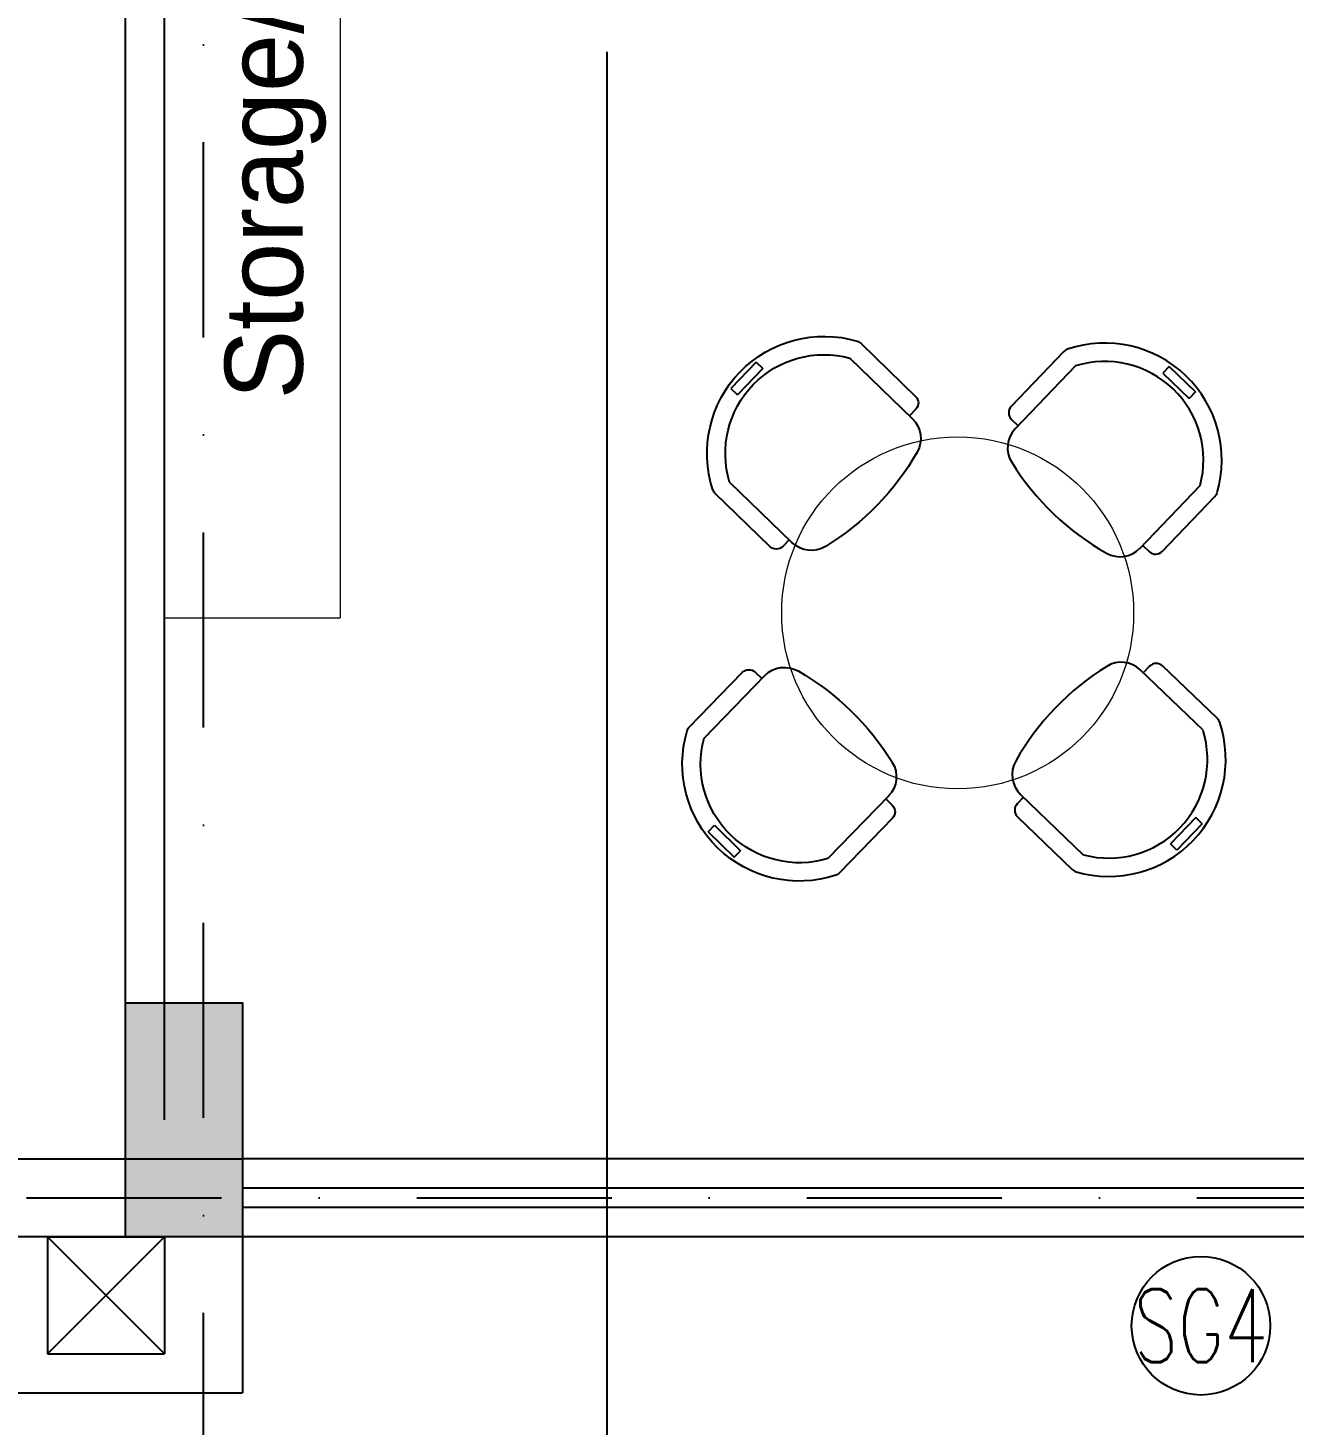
# Model space of a CAD drawing. Extents: x -32840 to 422982, y 280745 to 888746.
# Drawn here: x 232041 to 235286, y 388349 to 391930 of the extents above; entities that cross this region are included whole.
import ezdxf
from ezdxf.enums import TextEntityAlignment as Align

# ---------------------------------------------------------------- set-up
doc = ezdxf.new("R2010")
doc.units = 0
doc.header["$LTSCALE"] = 1000
for name, pattern in [('ABOVE', [0.4, 0.2, -0.2]), ('CONTINOUS', [0]), ('DASHDOT', [1, 0.5, -0.25, 0, -0.25])]:
    doc.linetypes.add(name, pattern=pattern)
for name, color, linetype in [('A-duct', 1, 'Continuous'), ('A-GRID', 31, 'DASHDOT'), ('A-GRID NO', 40, 'CONTINOUS'), ('A-Tag LVl', 2, 'Continuous'), ('A-TAG-DW', 2, 'Continuous'), ('A-WALL', 7, 'CONTINOUS'), ('a-win', 1, 'Continuous'), ('S-RCWALL', 10, 'Continuous'), ('S-RCWALL HATCH', 165, 'Continuous'), ('STR-BEAMS', 6, 'ABOVE')]:
    doc.layers.add(name, color=color, linetype=linetype)
for name, color, linetype, lineweight in [('I-ANNO-TEXT', 130, 'Continuous', 18), ('N-FURN', 1, 'Continuous', 20), ('RA-Furniture', 1, 'Continuous', 25)]:
    doc.layers.add(name, color=color, linetype=linetype, lineweight=lineweight)
doc.styles.add('I_NOTE', font='', dxfattribs={"height": 1.5})
doc.styles.add('ROMANS', font='romans.shx', dxfattribs={"width": 0.8})
doc.styles.get('I_NOTE').set_extended_font_data('Tekton')

# ---------------------------------------------------------------- blocks, each defined once
blk = doc.blocks.new('TAG-DOOR-WINOW')
blk.add_circle((0, 0), 2.368)
at = {"color": 6, "style": 'ROMANS', "width": 0.7}
blk.add_attdef('DW', text='', height=2.5, dxfattribs=at).set_placement((0, 0), align=Align.MIDDLE_CENTER)
blk = doc.blocks.new('TAG-SEC-ARROW')
h = blk.add_hatch(color=256)
h.paths.add_polyline_path([(-10.112, 0), (-6.5, 0, -0.2206), (-4.199, 4.962)])
h.paths.add_polyline_path([(0, 8.485), (-4.157, 4.997, -0.175251), (0, 6.5, -0.175251), (4.157, 4.997)])
h.paths.add_polyline_path([(4.199, 4.962, -0.2206), (6.5, 0), (10.112, 0)])
for p, q in [((0, 8.485), (-10.112, 0)), ((0, 8.485), (10.112, 0)), ((-6.5, 0), (-10.112, 0)), ((6.5, 0), (46.5, 0))]:
    blk.add_line(p, q)
blk.add_arc((0, 0), 6.5, 0, 180)
blk = doc.blocks.new('A$Ce1edbb18')
at = {"layer": 'A-Tag LVl', "xscale": 100.0000000000005, "yscale": 100.0000000000005, "zscale": 100.0000000000005, "rotation": 90}
blk.add_blockref('TAG-SEC-ARROW', (19835.1, -15412.9), dxfattribs=at)
blk = doc.blocks.new('CH1')
at = {"layer": 'RA-Furniture'}
for p, q in [((-0.92, -2.02), (2.83, -2.02)), ((-0.92, -2.02), (-0.92, -2.96)), ((2.83, -2.02), (2.83, -2.96)), ((-0.92, -2.96), (2.83, -2.96)), ((-9.78, -8.39), (-9.78, -16.19)), ((11.69, -16.19), (11.69, -8.39)), ((-7.9, -8.62), (-7.9, -17.56)), ((9.82, -17.56), (9.82, -8.62)), ((-8.84, -17.13), (-7.9, -17.13)), ((9.82, -17.13), (10.75, -17.13))]:
    blk.add_line(p, q, dxfattribs=at)
for centre, radius, start, end in [((0.96, -13.52), 12, 27.6754, 152.3246), ((0.96, -13.52), 10.12, 28.955, 151.045), ((-8.84, -8.39), 0.937, 152.3246, 180), ((10.75, -8.39), 0.937, 0, 27.6754), ((-8.84, -16.19), 0.937, 180, 270), ((10.75, -16.19), 0.937, 270, 0), ((-5.09, -17.56), 2.81, 180, 255.7555), ((7, -17.56), 2.81, 284.2445, 0), ((0.96, 6.25), 27.38, 255.7555, 284.2445)]:
    blk.add_arc(centre, radius, start, end, dxfattribs=at)
blk = doc.blocks.new('GR')
at = {"layer": 'A-GRID'}
for p, q in [((235067.9, 436985.3), (235067.9, 465812.4)), ((213612.2, 438780.4), (256876.3, 438780.4))]:
    blk.add_line(p, q, dxfattribs=at)
blk = doc.blocks.new('A$C18a4869f')
at = {"layer": 'S-RCWALL HATCH'}
blk.add_hatch(color=253, dxfattribs=at).paths.add_polyline_path([(18900, -13800), (18600, -13800), (18600, -13200), (18900, -13200)])
at = {"layer": 'S-RCWALL'}
blk.add_lwpolyline([(18900, -13800), (18600, -13800), (18600, -13200), (18900, -13200)], close=True, dxfattribs=at)

msp = doc.modelspace()

# ---------------------------------------------------------------- linework, layer by layer
for p, q in [((232290.6, 389131.2), (232290.6, 394481.2)), ((232390.6, 389131.2), (232390.6, 394481.2))]:
    msp.add_line(p, q)
at = {"layer": 'A-duct'}
for p, q in [((232090.6, 388831.2), (232390.6, 388531.2)), ((232390.6, 388831.2), (232090.6, 388531.2))]:
    msp.add_line(p, q, dxfattribs=at)
at = {"layer": 'A-WALL'}
for p, q in [((231990.6, 389031.2), (232590.6, 389031.2)), ((232590.6, 389031.2), (232590.6, 388831.2)), ((232090.6, 388831.2), (232090.6, 388531.2)), ((232090.6, 388831.2), (232390.6, 388831.2)), ((232390.6, 388831.2), (232390.6, 388531.2)), ((232590.6, 388831.2), (232590.6, 388431.2)), ((232090.6, 388531.2), (232390.6, 388531.2)), ((231990.6, 388431.2), (232590.6, 388431.2))]:
    msp.add_line(p, q, dxfattribs=at)
at = {"layer": 'A-WALL', "flags": 128}
msp.add_lwpolyline([(244490.6, 409431.2), (249090.6, 409431), (249090.6, 392731), (243290.6, 392731.2), (243290.6, 392731.2), (241590.6, 392731.2), (241590.6, 392731.2), (238590.6, 392731.2), (238590.6, 389431.2), (238690.6, 389431.2), (238690.6, 388431.2), (237990.6, 388431.2), (237990.6, 388831.2), (226490.6, 388831.2), (226490.6, 388431.2), (225790.6, 388431.2), (225790.6, 389431.2), (219790.6, 389431.2), (219790.6, 389431.2), (218590.6, 389431.2), (218590.6, 389431.2), (213690.6, 389431.2), (213690.6, 402631.2)], dxfattribs=at)
at = {"layer": 'a-win'}
for p, q in [((237990.6, 389031.2), (232590.6, 389031.2)), ((237990.6, 388956.2), (232590.6, 388956.2)), ((237990.6, 388906.2), (232590.6, 388906.2)), ((237990.6, 388831.2), (232590.6, 388831.2))]:
    msp.add_line(p, q, dxfattribs=at)
at = {"layer": 'N-FURN'}
for p in [(232840.6, 393367.8), (232390.6, 390417.8)]:
    msp.add_line(p, (232840.6, 390417.8), dxfattribs=at)
at = {"layer": 'N-FURN', "color": 2}
msp.add_circle((234423.9, 390430.5), 451.1, dxfattribs=at)

# ---------------------------------------------------------------- block references
msp.add_blockref('A$Ce1edbb18', (213690.6, 402631.2))
at = {"layer": 'A-GRID NO'}
msp.add_blockref('GR', (-2577.2, -49849.1), dxfattribs=at)
at = {"layer": 'A-TAG-DW'}
ref = msp.add_blockref('TAG-DOOR-WINOW', (235047.6, 388603.5), dxfattribs=dict(at, xscale=75, yscale=75, zscale=75, rotation=334.3000000001243))
ref.add_attrib('DW', 'SG4', dxfattribs={"layer": '0', "color": 6, "height": 187.5, "style": 'ROMANS', "width": 0.7}).set_placement((235047.6, 388603.5), align=Align.MIDDLE_CENTER)
at = {"layer": 'N-FURN', "color": 2}
for p, xscale, yscale, zscale, rotation in [((233855.6, 391091.9), -24.99166666803579, 24.9916666680358, 24.9916666680358, 45.85713901868323), ((235017.7, 391082.4), 24.99166666803587, 24.99166666803587, 24.99166666803587, 316.1943273088671), ((233765.4, 389817.2), -24.99166666803573, 24.99166666803573, 24.99166666803573, 135.8571390186831)]:
    msp.add_blockref('CH1', p, dxfattribs=dict(at, xscale=xscale, yscale=yscale, zscale=zscale, rotation=rotation))
at = {"layer": 'N-FURN', "color": 2, "extrusion": (0, 0, -1), "xscale": -24.99166666803576, "yscale": 24.99166666803576, "zscale": -24.99166666803576, "rotation": 133.8819727324358}
msp.add_blockref('CH1', (-235071.5, 389837.9), dxfattribs=at)
at = {"layer": 'STR-BEAMS'}
msp.add_blockref('A$C18a4869f', (213690.6, 402631.2), dxfattribs=at)

# ---------------------------------------------------------------- texts
at = {"layer": 'I-ANNO-TEXT', "ltscale": 0.25, "insert": (232675.3, 391951.4), "char_height": 200, "width": 2839.464, "attachment_point": 5, "rotation": 90, "style": 'I_NOTE'}
msp.add_mtext('\\pxqc;Storage/Lockers', dxfattribs=at)

doc.saveas('drawing.dxf')
